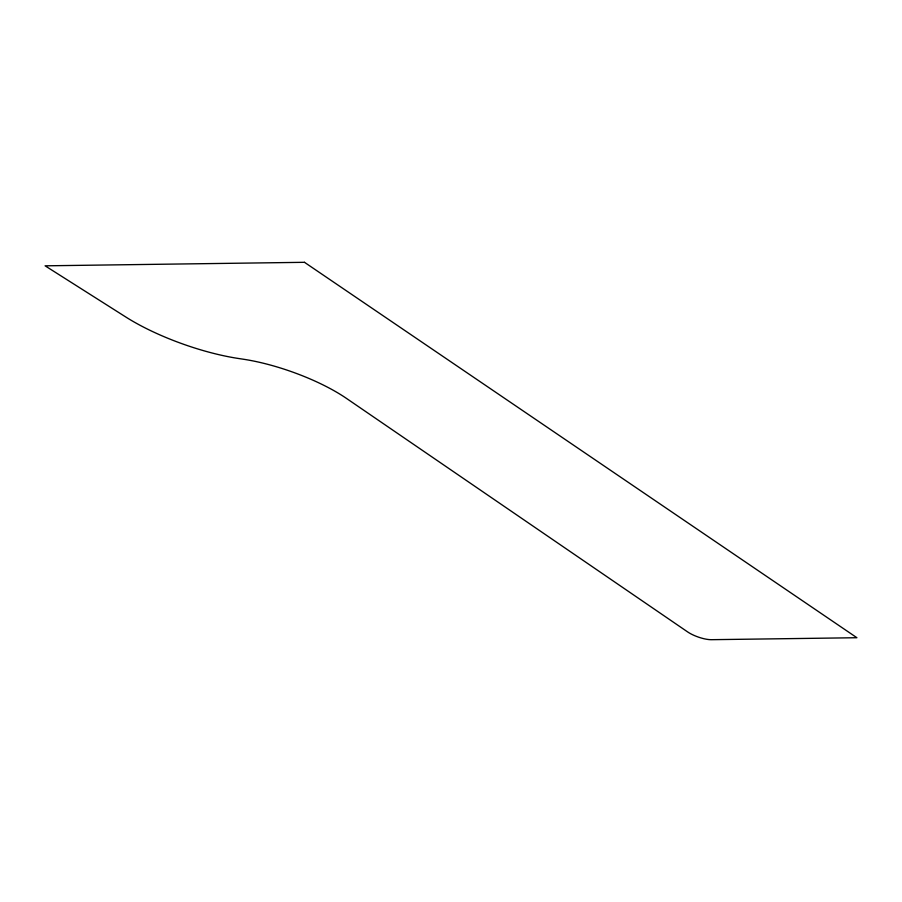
<?xml version="1.0" encoding="UTF-8"?>
<svg xmlns="http://www.w3.org/2000/svg" width="902" height="902" viewBox="0 0 902 902"><rect width="100%" height="100%" fill="white"/><g stroke="black" fill="none" stroke-linecap="round" stroke-linejoin="round"><path stroke-width="1.35" d="M304.481 262.313L45.1 265.819L125.874 317.053A102.648 29.845 19.5 0 0 238.432 358.477L243.551 359.255A89.817 26.113 19.5 0 1 346.03 398.109L687.617 631.907A17.104 4.972 19.5 0 0 711.374 639.687L856.9 637.725L304.481 262.313"/></g></svg>
